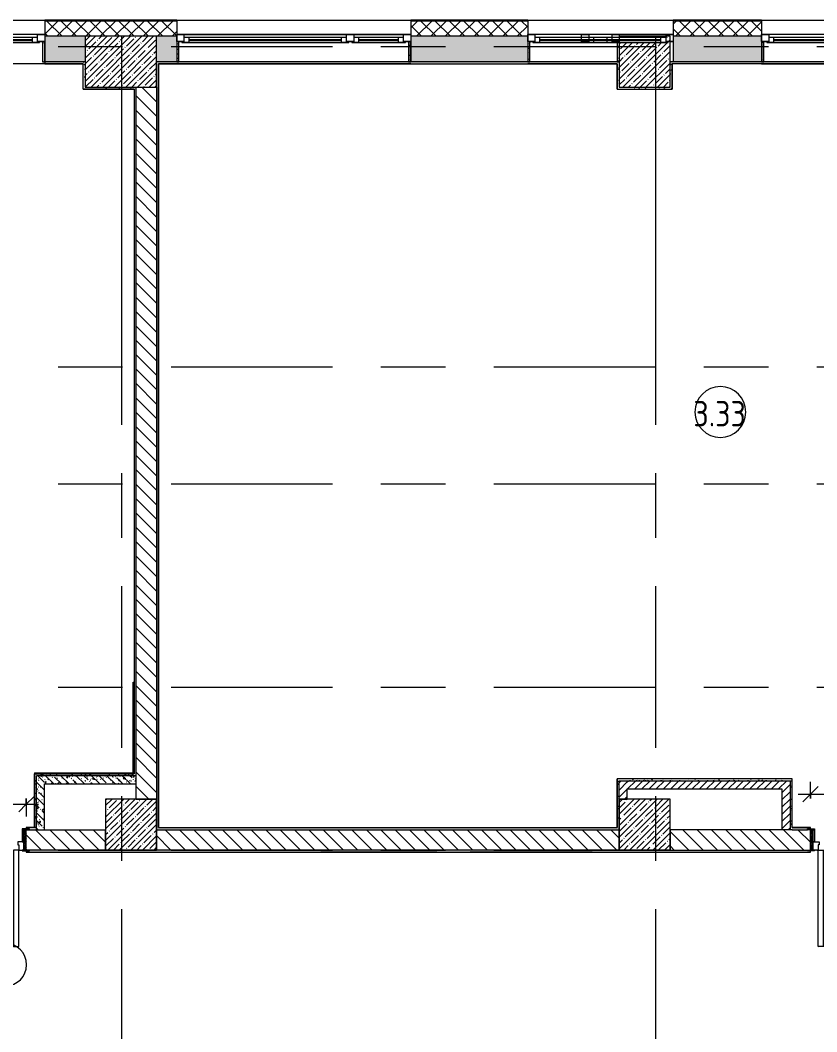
# Model space of a CAD drawing. Header units: millimetres. Extents: x 81382 to 274816, y -8553 to 29000.
# Drawn here: x 109710 to 117543, y 11613 to 21558 of the extents above; entities that cross this region are included whole.
import ezdxf

# ---------------------------------------------------------------- set-up
doc = ezdxf.new("R2010")
doc.units = ezdxf.units.MM
doc.linetypes.add('Осевая', pattern=[3175, 635, -476.25, 1587.5, -476.25])
for name, color, linetype, lineweight in [('A-ANNO-DIMS', 7, 'Continuous', 9), ('A-ANNO-DIMS-100', 7, 'Continuous', 9), ('A-AREA-IDEN', 7, 'Continuous', 9), ('A-DOOR', 7, 'Continuous', 9), ('A-DOOR-FRAM-2', 7, 'Continuous', 9), ('A-DOOR-IDEN', 7, 'Continuous', 9), ('A-GLAZ', 7, 'Continuous', 9), ('A-GLAZ-1', 7, 'Continuous', 13), ('A-WALL', 7, 'Continuous', 9), ('I-WALL', 7, 'Continuous', 9), ('S-COLS', 7, 'Continuous', 9), ('Оси', 7, 'Continuous', 9), ('Оси-2', 7, 'Осевая', 9)]:
    doc.layers.add(name, color=color, linetype=linetype, lineweight=lineweight)
for name, color, linetype, lineweight, true_color in [('A-DOOR-1', 1, 'Continuous', 9, 0xff0000), ('A-DOOR-2', 1, 'Continuous', 13, 0xff0000), ('A-DOOR-FRAM-1', 1, 'Continuous', 13, 0xff0000), ('A-WALL-1', 7, 'Continuous', 9, 0x3c3c3c), ('A-WALL-FNSH-1', 7, 'Continuous', 9, 0x3c3c3c)]:
    doc.layers.add(name, color=color, linetype=linetype, lineweight=lineweight, true_color=true_color)
doc.styles.add('GOST Common', font='GOST_Common.ttf', dxfattribs={"width": 0.9, "height": 250})
doc.styles.add('ISOCPEUR', font='isocpeur.ttf', dxfattribs={"width": 0.9, "height": 250})
doc.dimstyles.new('ISO-2_5_0_9К_БОЛЬШОЙ', dxfattribs={"dimscale": 304.8, "dimtxt": 248.995294, "dimasz": 0.492126, "dimexe": 0.393701, "dimexo": 0.984252, "dimgap": 0, "dimtad": 1, "dimdec": 0, "dimrnd": 10, "dimzin": 0, "dimdsep": 46, "dimtxsty": 'ISOCPEUR', "dimblk1": 'OBLIQUE', "dimblk2": 'OBLIQUE', "dimsah": 1, "dimcen": 0.09, "dimdle": 0.393701, "dimazin": 0, "dimtfac": 1, "dimtdec": 4, "dimtix": 1, "dimtmove": 0, "dimatfit": 3, "dimfxl": 1, "dimtvp": 1, "dimtolj": 1, "dimtzin": 0, "dimarcsym": 2})
pattern_1 = [(45, (0, 0), (-57.024626, 57.024626), []), (45, (57.025, 0), (-57.024626, 57.024626), [100.806, -20.161, 3.353, -16.808])]
pattern_2 = [(135, (0, 0), (-70.71068, -70.71068), [])]
pattern_3 = [(135, (0, 0), (-75.43415, -75.43415), [106.68, -17.78, 3.556, -17.78]), (135, (0, 75.39), (-75.43415, -75.43415), []), (50, (0, 0), (127.52922, -11.15758), [13.335, -146.685]), (355, (0, 0), (-24.66966, 133.74002), [10.668, -117.348]), (100.451, (10.63, -0.93), (102.85973, 122.58178), [11.333, -124.663]), (46.184, (0, 35.56), (189.75516, -29.43036), [20.002, -220.027]), (96.636, (15.81, 33.1), (166.1822, 173.1996), [17, -186.995]), (351.184, (0, 35.56), (166.18393, 173.19757), [16.002, -176.022]), (21, (17.78, 26.67), (106.130265, -71.58603), [13.335, -146.685]), (326, (17.78, 26.67), (43.26188, 128.93175), [10.668, -117.348]), (71.451, (26.62, 20.7), (149.39198, 57.34505), [11.333, -124.663]), (37.5, (0, 0), (2.162228, 59.188357), [3.353, -112.573, 3.353, -115.773, -117.792]), (37.5, (0, 0), (2.162228, 59.188357), [-235.052, 3.353, -114.44]), (7.5, (0, 0), (46.773857, 70.126152), [3.353, -64.567, 3.353, -109.906, -44.894]), (7.5, (0, 0), (46.773857, 70.126152), [-181.178, 3.353, -41.542]), (327.5, (-39.65, 0), (94.913671, -4.010093), [3.353, -41.097, 3.353, -135.331, -184.023]), (327.5, (-39.65, 0), (94.913671, -4.010093), [-183.134, 3.353, -180.67]), (317.5, (-57.43, 0), (103.69057, 17.79882), [3.353, -54.432, 3.353, -88.748, -130.683]), (317.5, (-57.43, 0), (103.69057, 17.79882), [-149.885, 3.353, -127.33])]
pattern_4 = [(45, (0, 0), (-35.35534, 35.35534), [])]
pattern_5 = [(0, (0, 0), (121.92, 30.48), [10.058, -81.382, 10.058, -81.382, -487.68]), (0, (0, 0), (121.92, 30.48), [-182.88, 10.058, -172.822, 10.058, -81.382, -213.36]), (0, (0, 0), (121.92, 30.48), [-457.2, 10.058, -50.902, 10.058, -142.342]), (120, (45.72, 15.24), (-87.356454, 90.345817), [10.058, -81.382, 10.058, -81.382, -487.68]), (120, (45.72, 15.24), (-87.356454, 90.345817), [-182.88, 10.058, -172.822, 10.058, -81.382, -213.36]), (120, (45.72, 15.24), (-87.356454, 90.345817), [-457.2, 10.058, -50.902, 10.058, -142.342]), (240, (60.96, 76.2), (-34.563546, -120.825817), [10.058, -81.382, 10.058, -81.382, -487.68]), (240, (60.96, 76.2), (-34.563546, -120.825817), [-182.88, 10.058, -172.822, 10.058, -81.382, -213.36]), (240, (60.96, 76.2), (-34.563546, -120.825817), [-457.2, 10.058, -50.902, 10.058, -142.342])]

# ---------------------------------------------------------------- blocks, each defined once
blk = doc.blocks.new('120_Окно_СКБ_1Ст - 120_Окно_СКБ_1Ст 900х2500_h_ с форточкой-22877787-План заполнения дверных проемов 3 этажа в осях 23-33')
at = {"layer": 'A-GLAZ'}
for p, q in [((450, -57), (-450, -57)), ((-430, -127), (-400, -127)), ((-330, -107), (330, -107)), ((330, -117), (-330, -117))]:
    blk.add_line(p, q, dxfattribs=at)
at = {"layer": 'A-GLAZ-1'}
for p, q in [((-450, -127), (-450, -57)), ((-450, -57), (-380, -57)), ((-380, -57), (-380, -127)), ((380, -87), (-380, -87)), ((-380, -87), (-380, -127)), ((-330, -137), (-330, -87)), ((330, -137), (330, -87)), ((380, -127), (380, -57)), ((380, -57), (450, -57)), ((380, -127), (380, -87)), ((450, -57), (450, -127)), ((-380, -127), (-450, -127)), ((-380, -127), (-400, -127)), ((-400, -127), (-400, -137)), ((-400, -137), (400, -137)), ((400, -137), (-400, -137)), ((450, -127), (380, -127)), ((400, -127), (380, -127)), ((400, -137), (400, -127))]:
    blk.add_line(p, q, dxfattribs=at)
blk = doc.blocks.new('120_Окно_СКБ_1Ст - 120_Окно_СКБ_1Ст 900х2500_h_ с форточкой-22876038-План заполнения дверных проемов 3 этажа в осях 23-33')
at = {"layer": 'A-GLAZ'}
for p, q in [((450, -57), (-450, -57)), ((-430, -127), (-400, -127)), ((-330, -107), (330, -107)), ((330, -117), (-330, -117)), ((400, -127), (450, -127))]:
    blk.add_line(p, q, dxfattribs=at)
at = {"layer": 'A-GLAZ-1'}
for p, q in [((-450, -127), (-450, -57)), ((-450, -57), (-380, -57)), ((-380, -57), (-380, -127)), ((380, -87), (-380, -87)), ((-380, -87), (-380, -127)), ((-330, -137), (-330, -87)), ((330, -137), (330, -87)), ((380, -127), (380, -57)), ((380, -57), (450, -57)), ((380, -127), (380, -87)), ((450, -57), (450, -127)), ((-380, -127), (-450, -127)), ((-380, -127), (-400, -127)), ((-400, -127), (-400, -137)), ((-400, -137), (400, -137)), ((400, -137), (-400, -137)), ((450, -127), (380, -127)), ((400, -127), (380, -127)), ((400, -137), (400, -127))]:
    blk.add_line(p, q, dxfattribs=at)
blk = doc.blocks.new('120_Окно_СКБ_2Ст_Фрамуга сверху - 120_Окно_СКБ_2Ст_2300х2500_h_ ДОО-23103760-План заполнения дверных проемов 3 этажа в осях 23-33')
at = {"layer": 'A-GLAZ'}
for p, q in [((1150, -57), (-1150, -57)), ((-1080, -57), (1080, -57)), ((-1130, -127), (-1100, -127)), ((-1030, -107), (470, -107)), ((470, -117), (-1030, -117)), ((540, -127), (570, -127)), ((540, -127), (570, -127)), ((640, -107), (1030, -107)), ((1030, -117), (640, -117)), ((1100, -127), (1150, -127))]:
    blk.add_line(p, q, dxfattribs=at)
at = {"layer": 'A-GLAZ-1'}
for p, q in [((-1150, -127), (-1150, -57)), ((-1150, -57), (-1080, -57)), ((-1080, -57), (-1080, -127)), ((520, -87), (-1080, -87)), ((-1080, -87), (-1080, -127)), ((-1030, -137), (-1030, -87)), ((470, -137), (470, -87)), ((520, -127), (520, -57)), ((520, -57), (590, -57)), ((520, -127), (520, -87)), ((590, -57), (590, -127)), ((1080, -87), (590, -87)), ((590, -87), (590, -127)), ((640, -137), (640, -87)), ((1030, -137), (1030, -87)), ((1080, -127), (1080, -57)), ((1080, -57), (1150, -57)), ((1080, -127), (1080, -87)), ((1150, -57), (1150, -127)), ((-1080, -127), (-1150, -127)), ((-1080, -127), (-1100, -127)), ((-1100, -127), (-1100, -137)), ((-1100, -137), (540, -137)), ((540, -137), (-1100, -137)), ((590, -127), (520, -127)), ((540, -127), (520, -127)), ((540, -137), (540, -127)), ((590, -127), (570, -127)), ((570, -127), (570, -137)), ((570, -137), (1100, -137)), ((1100, -137), (570, -137)), ((1150, -127), (1080, -127)), ((1100, -127), (1080, -127)), ((1100, -137), (1100, -127))]:
    blk.add_line(p, q, dxfattribs=at)
blk = doc.blocks.new('110_Дверь_СКБ_2Ст - Д-6_л__ ДОО_Дв_1450x2100h_Дверь из раздевальной в коридор-32357677-План заполнения дверных проемов 3 этажа в осях 23-33')
at = {"layer": 'A-DOOR'}
h = blk.add_hatch(dxfattribs=at)
h.set_pattern_fill('FP_18', color=256, style=0, pattern_type=2)
h.set_pattern_definition([(135, (1576.41, 164.685), (-14.14214, -14.14214), []), (225, (1576.41, 164.685), (14.14214, -14.14214), [])])
h.paths.add_polyline_path([(737.5, 100), (712.5, 100), (712.5, -100), (737.5, -100), (737.5, -1.8)])
at = {"layer": 'A-DOOR-FRAM-2'}
h = blk.add_hatch(dxfattribs=at)
h.set_pattern_fill('FP_19', color=256, style=0, pattern_type=2)
h.set_pattern_definition([(45, (-546.384, 164.685), (-14.1421, 14.1421), []), (135, (-546.384, 164.685), (-14.1421, -14.1421), [])])
h.paths.add_polyline_path([(-712.5, 100), (-712.5, -100), (-687.5, -100), (-687.5, 100)])
at = {"layer": 'A-DOOR-1'}
for centre, radius, start, end in [((-637.5, 100), 950, 0, 90), ((662.5, 100), 350, 90, 180)]:
    blk.add_arc(centre, radius, start, end, dxfattribs=at)
at = {"layer": 'A-DOOR-2'}
for p, q in [((-637.5, 1050), (-637.5, 100)), ((-587.5, 1050), (-637.5, 1050)), ((-587.5, 100), (-587.5, 1050)), ((662.5, 450), (612.5, 450)), ((612.5, 450), (612.5, 100)), ((662.5, 100), (662.5, 450)), ((-637.5, 100), (-587.5, 100)), ((612.5, 100), (662.5, 100))]:
    blk.add_line(p, q, dxfattribs=at)
at = {"layer": 'A-DOOR-FRAM-1'}
for p, q in [((-672.5, 108), (-742.5, 108)), ((-742.5, 108), (-742.5, 100)), ((-742.5, 100), (-672.5, 100)), ((-687.5, 100), (-712.5, 100)), ((-712.5, 100), (-712.5, -100)), ((-637.5, 100), (-687.5, 100)), ((-687.5, 100), (-687.5, 20)), ((-687.5, -100), (-687.5, 100)), ((-672.5, 100), (-672.5, 108)), ((-637.5, 50), (-637.5, 100)), ((662.5, 100), (662.5, 50)), ((712.5, 100), (662.5, 100)), ((767.5, 108), (697.5, 108)), ((697.5, 108), (697.5, 100)), ((697.5, 100), (767.5, 100)), ((712.5, 20), (712.5, 100)), ((737.5, 100), (712.5, 100)), ((712.5, 100), (712.5, -100)), ((737.5, -100), (737.5, 100)), ((767.5, 100), (767.5, 108)), ((-687.5, 20), (-627.5, 20)), ((-672.5, 20), (-687.5, 20)), ((-687.5, 20), (-687.5, -100)), ((-672.5, -100), (-672.5, 20)), ((-627.5, 50), (-637.5, 50)), ((-627.5, 20), (-627.5, 50)), ((662.5, 50), (652.5, 50)), ((652.5, 50), (652.5, 20)), ((652.5, 20), (712.5, 20)), ((712.5, 20), (697.5, 20)), ((697.5, 20), (697.5, -100)), ((712.5, -100), (712.5, 20)), ((-672.5, -100), (-742.5, -100)), ((-742.5, -100), (-742.5, -108)), ((-742.5, -108), (-672.5, -108)), ((-712.5, -100), (-687.5, -100)), ((-687.5, -100), (-672.5, -100)), ((-672.5, -108), (-672.5, -100)), ((697.5, -100), (712.5, -100)), ((767.5, -100), (697.5, -100)), ((697.5, -100), (697.5, -108)), ((697.5, -108), (767.5, -108)), ((712.5, -100), (737.5, -100)), ((767.5, -108), (767.5, -100))]:
    blk.add_line(p, q, dxfattribs=at)
blk = doc.blocks.new('BSC_Колонна _Прямоугольная - 500х500-23282985-План заполнения дверных проемов 3 этажа в осях 23-33')
at = {"layer": 'S-COLS'}
h = blk.add_hatch(dxfattribs=at)
h.set_pattern_fill('FP_26', color=256, style=0, pattern_type=2)
h.set_pattern_definition([(45, (-115850.45, -21150), (-57.024626, 57.024626), []), (45, (-115793.42, -21150), (-57.024626, 57.024626), [100.806, -20.161, 3.353, -16.808])])
h.paths.add_polyline_path([(-250, -250), (250, -250), (250, 250), (-250, 250), (-250, 238), (210, 238), (210, 198), (230, 198), (230, 188), (-250, 188)])
for p, q in [((250, 250), (-250, 250)), ((-250, 250), (-250, 238)), ((250, -250), (250, 250)), ((-250, 188), (-250, -250)), ((-250, -250), (250, -250))]:
    blk.add_line(p, q, dxfattribs=at)
blk = doc.blocks.new('BSC_Колонна _Прямоугольная - 700х500-V12-План заполнения дверных проемов 3 этажа в осях 23-33')
at = {"layer": 'S-COLS'}
h = blk.add_hatch(dxfattribs=at)
h.set_pattern_fill('FP_32', color=256, style=0, pattern_type=2)
h.set_pattern_definition([(45, (-110700, -21150), (-57.024626, 57.024626), []), (45, (-110642.975, -21150), (-57.024626, 57.024626), [100.806, -20.161, 3.353, -16.808])])
h.paths.add_polyline_path([(-350, -250), (350, -250), (350, 250), (-350, 250)])
for p, q in [((350, 250), (-350, 250)), ((-350, 250), (-350, -250)), ((350, -250), (350, 250)), ((-350, -250), (350, -250))]:
    blk.add_line(p, q, dxfattribs=at)
blk = doc.blocks.new('120_Окно_СКБ_1Ст - 120_Окно_СКБ_1Ст 900х2500_h_ с форточкой-V14-План заполнения дверных проемов 3 этажа в осях 23-33')
at = {"layer": 'A-GLAZ'}
for p, q in [((450, -57), (-450, -57)), ((-330, -107), (330, -107)), ((330, -117), (-330, -117)), ((420, -127), (450, -127))]:
    blk.add_line(p, q, dxfattribs=at)
at = {"layer": 'A-GLAZ-1'}
for p, q in [((-450, -127), (-450, -57)), ((-450, -57), (-380, -57)), ((-380, -57), (-380, -127)), ((380, -87), (-380, -87)), ((-380, -87), (-380, -127)), ((-330, -137), (-330, -87)), ((330, -137), (330, -87)), ((380, -127), (380, -57)), ((380, -57), (450, -57)), ((380, -127), (380, -87)), ((450, -57), (450, -127)), ((-380, -127), (-450, -127)), ((-380, -127), (-400, -127)), ((-400, -127), (-400, -137)), ((-400, -137), (400, -137)), ((400, -137), (-400, -137)), ((450, -127), (380, -127)), ((400, -127), (380, -127)), ((400, -137), (400, -127))]:
    blk.add_line(p, q, dxfattribs=at)
blk = doc.blocks.new('110_Дверь_СКБ_2Ст - Д-6_п__ ДОО_Дв_1450x2100h_Дверь из раздевальной в коридор-32358047-План заполнения дверных проемов 3 этажа в осях 23-33')
at = {"layer": 'A-DOOR'}
h = blk.add_hatch(dxfattribs=at)
h.set_pattern_fill('FP_39', color=256, style=0, pattern_type=2)
h.set_pattern_definition([(225, (1576.41, -164.685), (-14.14214, 14.14214), []), (135, (1576.41, -164.685), (14.14214, 14.14214), [])])
h.paths.add_polyline_path([(737.5, -100), (737.5, 100), (712.5, 100), (712.5, -100)])
at = {"layer": 'A-DOOR-FRAM-2'}
h = blk.add_hatch(dxfattribs=at)
h.set_pattern_fill('FP_40', color=256, style=0, pattern_type=2)
h.set_pattern_definition([(315, (-546.384, -164.685), (-14.1421, -14.1421), []), (225, (-546.384, -164.685), (-14.1421, 14.1421), [])])
h.paths.add_polyline_path([(-687.5, -100), (-687.5, 100), (-712.5, 100), (-712.5, -100)])
at = {"layer": 'A-DOOR-1'}
for centre, radius, start, end in [((-637.5, -100), 950, 270, 360), ((662.5, -100), 350, 180, 270)]:
    blk.add_arc(centre, radius, start, end, dxfattribs=at)
at = {"layer": 'A-DOOR-2'}
for p, q in [((-637.5, -100), (-587.5, -100)), ((-637.5, -1050), (-637.5, -100)), ((-587.5, -100), (-587.5, -1050)), ((612.5, -100), (662.5, -100)), ((612.5, -450), (612.5, -100)), ((662.5, -100), (662.5, -450)), ((662.5, -450), (612.5, -450)), ((-587.5, -1050), (-637.5, -1050))]:
    blk.add_line(p, q, dxfattribs=at)
at = {"layer": 'A-DOOR-FRAM-1'}
for p, q in [((-742.5, 108), (-672.5, 108)), ((-742.5, 100), (-742.5, 108)), ((-672.5, 100), (-742.5, 100)), ((-712.5, 100), (-687.5, 100)), ((-712.5, -100), (-712.5, 100)), ((-687.5, 100), (-687.5, -100)), ((-687.5, 100), (-672.5, 100)), ((-687.5, -20), (-687.5, 100)), ((-672.5, 108), (-672.5, 100)), ((-672.5, 100), (-672.5, -20)), ((697.5, 100), (697.5, 108)), ((697.5, 108), (767.5, 108)), ((697.5, -20), (697.5, 100)), ((697.5, 100), (712.5, 100)), ((767.5, 100), (697.5, 100)), ((712.5, -100), (712.5, 100)), ((712.5, 100), (737.5, 100)), ((712.5, 100), (712.5, -20)), ((737.5, 100), (737.5, -100)), ((767.5, 108), (767.5, 100)), ((-687.5, -20), (-627.5, -20)), ((-687.5, -100), (-687.5, -20)), ((-672.5, -20), (-687.5, -20)), ((-637.5, -50), (-637.5, -100)), ((-627.5, -50), (-637.5, -50)), ((-627.5, -20), (-627.5, -50)), ((652.5, -20), (712.5, -20)), ((652.5, -50), (652.5, -20)), ((662.5, -50), (652.5, -50)), ((662.5, -100), (662.5, -50)), ((712.5, -20), (697.5, -20)), ((712.5, -20), (712.5, -100)), ((-742.5, -100), (-672.5, -100)), ((-742.5, -108), (-742.5, -100)), ((-672.5, -108), (-742.5, -108)), ((-687.5, -100), (-712.5, -100)), ((-637.5, -100), (-687.5, -100)), ((-672.5, -100), (-672.5, -108)), ((712.5, -100), (662.5, -100)), ((697.5, -108), (697.5, -100)), ((697.5, -100), (767.5, -100)), ((767.5, -108), (697.5, -108)), ((737.5, -100), (712.5, -100)), ((767.5, -100), (767.5, -108))]:
    blk.add_line(p, q, dxfattribs=at)
blk = doc.blocks.new('Марка_Помещения - Номер-25198446-План заполнения дверных проемов 3 этажа в осях 23-33')
at = {"layer": 'A-AREA-IDEN'}
for start, end in [(360, 180), (180, 360)]:
    blk.add_arc((0, 0), 2.5, start, end, dxfattribs=at)
blk = doc.blocks.new('М_двери - Типоразмер_рамка-25223575-План заполнения дверных проемов 3 этажа в осях 23-33')
at = {"layer": 'A-DOOR-IDEN'}
for p, q in [((4.496, 2.08), (-4.496, 2.08)), ((-4.496, -2.08), (4.496, -2.08))]:
    blk.add_line(p, q, dxfattribs=at)
for centre, start, end in [((-4.496, 0), 90, 270), ((4.496, 0), 270, 90)]:
    blk.add_arc(centre, 2.08, start, end, dxfattribs=at)
blk = doc.blocks.new('DIMBLOCK20-План заполнения дверных проемов 3 этажа в осях 23-33')
at = {"layer": 'A-ANNO-DIMS-100', "lineweight": 20}
for p, q in [((108320, 13849.3), (108395, 13924.3)), ((109770, 13849.3), (109845, 13924.3)), ((108320, 13849.3), (108245, 13774.3)), ((109770, 13849.3), (109695, 13774.3))]:
    blk.add_line(p, q, dxfattribs=at)
at = {"layer": 'A-ANNO-DIMS-100'}
for p, q in [((108200, 13849.3), (109890, 13849.3)), ((108320, 13908), (108320, 13729.3)), ((108320, 13849.3), (108320, 13908)), ((109770, 13908), (109770, 13729.3)), ((109770, 13849.3), (109770, 13908))]:
    blk.add_line(p, q, dxfattribs=at)
at = {"layer": 'A-ANNO-DIMS-100', "color": 0, "insert": (108738.5, 14175.9), "char_height": 250, "width": 735.494, "attachment_point": 1, "line_spacing_factor": 1.149209, "style": 'ISOCPEUR'}
blk.add_mtext('1450', dxfattribs=at)
blk = doc.blocks.new('_Oblique')
at = {"color": 0, "linetype": 'ByBlock', "lineweight": -2}
blk.add_line((-0.5, -0.5), (0.5, 0.5), dxfattribs=at)
blk = doc.blocks.new('DIMBLOCK59-План заполнения дверных проемов 3 этажа в осях 23-33')
at = {"layer": 'A-ANNO-DIMS-100'}
for p, q in [((117480.4, 13908), (117480.4, 14068.8)), ((118930.4, 13908), (118930.4, 14068.8)), ((117360.4, 13948.8), (119050.4, 13948.8)), ((117480.4, 13948.8), (117480.4, 13908)), ((118930.4, 13948.8), (118930.4, 13908))]:
    blk.add_line(p, q, dxfattribs=at)
at = {"layer": 'A-ANNO-DIMS-100', "lineweight": 20}
for p, q in [((117480.4, 13948.8), (117555.4, 14023.8)), ((118930.4, 13948.8), (119005.4, 14023.8)), ((117480.4, 13948.8), (117405.4, 13873.8)), ((118930.4, 13948.8), (118855.4, 13873.8))]:
    blk.add_line(p, q, dxfattribs=at)
at = {"layer": 'A-ANNO-DIMS-100', "color": 0, "insert": (117899, 14275.5), "char_height": 250, "width": 735.494, "attachment_point": 1, "line_spacing_factor": 1.149209, "style": 'ISOCPEUR'}
blk.add_mtext('1450', dxfattribs=at)

msp = doc.modelspace()

# ---------------------------------------------------------------- hatches: boundary and pattern name
at = {"layer": 'A-WALL'}
h = msp.add_hatch(dxfattribs=at)
h.set_pattern_fill('FP_1', color=256, style=0, pattern_type=2)
h.set_pattern_definition([(45, (0, 0), (-70.71068, 70.71068), []), (135, (0, 0), (-70.71068, -70.71068), [])])
h.paths.add_polyline_path([(125080, 21400), (125230, 21400), (125230, 21550), (120150.2, 21550), (120150.2, 21400), (124830, 21400)])
h.paths.add_polyline_path([(119250.2, 21400), (119250.2, 21550), (117900.4, 21550), (117900.4, 21400)])
h.paths.add_polyline_path([(116345.7, 21400), (117000.4, 21400), (117000.4, 21550), (116130.4, 21550), (116130.4, 21400)])
h.paths.add_polyline_path([(114700.4, 21400), (114700.4, 21550), (113550, 21550), (113550, 21400)])
h.paths.add_polyline_path([(111050, 21400), (111250, 21400), (111250, 21550), (109950.4, 21550), (109950.4, 21400), (110350, 21400)])
h.paths.add_polyline_path([(93310, 21400), (93310, 21550), (93290, 21550), (93290, 21400)])
h.paths.add_polyline_path([(109050.4, 21400), (109050.4, 21550), (107750.4, 21550), (107750.4, 21400)])
h.paths.add_polyline_path([(106850.4, 21400), (106850.4, 21550), (105550.2, 21550), (105550.2, 21400), (106168.4, 21400)])
h.paths.add_polyline_path([(104650.2, 21400), (104650.2, 21550), (103450, 21550), (103450, 21400)])
h.paths.add_polyline_path([(101150, 21400), (101150, 21550), (96610, 21550), (96610, 21400), (100800, 21400)])
at = {"layer": 'I-WALL'}
h = msp.add_hatch(dxfattribs=at)
h.set_pattern_fill('FP_4', color=256, style=0, pattern_type=2)
h.set_pattern_definition(pattern_1)
h.paths.add_polyline_path([(121040, 21150), (121040, 21400), (120850, 21400), (120850, 21150)])
h.paths.add_polyline_path([(119250.2, 21150), (119250.2, 21400), (117900.4, 21400), (117900.4, 21150)])
h.paths.add_polyline_path([(116130.4, 21150), (117000.4, 21150), (117000.4, 21400), (116130.4, 21400)])
h.paths.add_polyline_path([(114700.4, 21150), (114700.4, 21400), (113550, 21400), (113550, 21150)])
h.paths.add_polyline_path([(109984.9, 21150), (110350, 21150), (110350, 21400), (109950.4, 21400), (109950.4, 21150)])
h.paths.add_polyline_path([(111070, 21150), (111250, 21150), (111250, 21400), (111050, 21400), (111050, 21150)])
h.paths.add_polyline_path([(109050.4, 21150), (109050.4, 21400), (107750.4, 21400), (107750.4, 21150)])
h.paths.add_polyline_path([(106850.4, 21150), (106850.4, 21400), (106050, 21400), (106050, 21150), (106168.4, 21150)])
h.paths.add_polyline_path([(104650.2, 21150), (104650.2, 21400), (103450, 21400), (103450, 21150)])
h.paths.add_polyline_path([(101150, 21150), (101150, 21400), (100800, 21400), (100800, 21150), (100820, 21150)])
h = msp.add_hatch(dxfattribs=at)
h.set_pattern_fill('FP_35', color=256, style=0, pattern_type=2)
h.set_pattern_definition(pattern_5)
h.paths.add_polyline_path([(109950.4, 21150), (109950.4, 21347.8), (109930.4, 21347.8), (109930.4, 21150)])
h = msp.add_hatch(dxfattribs=at)
h.set_pattern_fill('FP_35', color=256, style=0, pattern_type=2)
h.set_pattern_definition(pattern_5)
h.paths.add_polyline_path([(111270, 21150), (111270, 21348), (111250, 21348), (111250, 21150)])
h = msp.add_hatch(dxfattribs=at)
h.set_pattern_fill('FP_35', color=256, style=0, pattern_type=2)
h.set_pattern_definition(pattern_5)
h.paths.add_polyline_path([(113550, 21150), (113550, 21347.8), (113530, 21347.8), (113530, 21150)])
h = msp.add_hatch(dxfattribs=at)
h.set_pattern_fill('FP_35', color=256, style=0, pattern_type=2)
h.set_pattern_definition(pattern_5)
h.paths.add_polyline_path([(114720.4, 21150), (114720.4, 21348), (114700.4, 21348), (114700.4, 21150)])
h = msp.add_hatch(dxfattribs=at)
h.set_pattern_fill('FP_35', color=256, style=0, pattern_type=2)
h.set_pattern_definition(pattern_5)
h.paths.add_polyline_path([(115600.4, 21150), (115600.4, 21338), (115580.4, 21338), (115580.4, 21150)])
h = msp.add_hatch(dxfattribs=at)
h.set_pattern_fill('FP_35', color=256, style=0, pattern_type=2)
h.set_pattern_definition(pattern_5)
h.paths.add_polyline_path([(117020.4, 21150), (117020.4, 21348), (117000.4, 21348), (117000.4, 21150)])
h = msp.add_hatch(dxfattribs=at)
h.set_pattern_fill('FP_35', color=256, style=0, pattern_type=2)
h.set_pattern_definition(pattern_5)
h.paths.add_polyline_path([(110329, 21130), (110330, 21130), (110330, 21150), (109950.4, 21150), (109950.4, 21130), (109984.9, 21130)])
h.paths.add_polyline_path([(109050.4, 21130), (109050.4, 21150), (107750.4, 21150), (107750.4, 21130)])
h.paths.add_polyline_path([(106850.4, 21130), (106850.4, 21150), (106050, 21150), (106050, 21130), (106168.4, 21130)])
h = msp.add_hatch(dxfattribs=at)
h.set_pattern_fill('FP_35', color=256, style=0, pattern_type=2)
h.set_pattern_definition(pattern_5)
h.paths.add_polyline_path([(110350, 20900), (110350, 21150), (110330, 21150), (110330, 20900)])
h = msp.add_hatch(dxfattribs=at)
h.set_pattern_fill('FP_35', color=256, style=0, pattern_type=2)
h.set_pattern_definition(pattern_5)
h.paths.add_polyline_path([(111050, 13600), (111070, 13600), (111070, 21150), (111050, 21150), (111050, 20423.4)])
h = msp.add_hatch(dxfattribs=at)
h.set_pattern_fill('FP_35', color=256, style=0, pattern_type=2)
h.set_pattern_definition(pattern_5)
h.paths.add_polyline_path([(115579.4, 21130), (115580.4, 21130), (115580.4, 21150), (111070, 21150), (111070, 21130), (115073.5, 21130)])
h = msp.add_hatch(dxfattribs=at)
h.set_pattern_fill('FP_35', color=256, style=0, pattern_type=2)
h.set_pattern_definition(pattern_5)
h.paths.add_polyline_path([(115600.4, 20900), (115600.4, 21150), (115580.4, 21150), (115580.4, 20900)])
h = msp.add_hatch(dxfattribs=at)
h.set_pattern_fill('FP_35', color=256, style=0, pattern_type=2)
h.set_pattern_definition(pattern_5)
h.paths.add_polyline_path([(120129.2, 21130), (120130.2, 21130), (120130.2, 21150), (116100.4, 21150), (116100.4, 21130), (117617.8, 21130)])
h = msp.add_hatch(dxfattribs=at)
h.set_pattern_fill('FP_35', color=256, style=0, pattern_type=2)
h.set_pattern_definition(pattern_5)
h.paths.add_polyline_path([(116120.4, 20880), (116120.4, 21130), (116100.4, 21130), (116100.4, 20880)])
h = msp.add_hatch(dxfattribs=at)
h.set_pattern_fill('FP_35', color=256, style=0, pattern_type=2)
h.set_pattern_definition(pattern_5)
h.paths.add_polyline_path([(110829, 20880), (110830, 20880), (110830, 20900), (110330, 20900), (110330, 20880), (110350, 20880)])
h = msp.add_hatch(dxfattribs=at)
h.set_pattern_fill('FP_35', color=256, style=0, pattern_type=2)
h.set_pattern_definition(pattern_5)
h.paths.add_polyline_path([(110830, 14150), (110850, 14150), (110850, 20900), (110830, 20900), (110830, 14151)])
h = msp.add_hatch(dxfattribs=at)
h.set_pattern_fill('FP_3', color=256, style=0, pattern_type=2)
h.set_pattern_definition(pattern_2)
h.paths.add_polyline_path([(111050, 13900), (111050, 20900), (110850, 20900), (110850, 13900)])
h = msp.add_hatch(dxfattribs=at)
h.set_pattern_fill('FP_35', color=256, style=0, pattern_type=2)
h.set_pattern_definition(pattern_5)
h.paths.add_polyline_path([(115600.4, 20880), (116100.4, 20880), (116100.4, 20900), (115580.4, 20900), (115580.4, 20880)])
h = msp.add_hatch(dxfattribs=at)
h.set_pattern_fill('FP_35', color=256, style=0, pattern_type=2)
h.set_pattern_definition(pattern_5)
h.paths.add_polyline_path([(109870, 13620), (109870, 14150), (109850, 14150), (109850, 13620)])
h = msp.add_hatch(dxfattribs=at)
h.set_pattern_fill('FP_35', color=256, style=0, pattern_type=2)
h.set_pattern_definition(pattern_5)
h.paths.add_polyline_path([(110850, 14130), (110850, 14150), (109870, 14150), (109870, 14130), (110830, 14130)])
h = msp.add_hatch(dxfattribs=at)
h.set_pattern_fill('FP_22', color=256, style=0, pattern_type=2)
h.set_pattern_definition(pattern_3)
h.paths.add_polyline_path([(109950, 13600), (109950, 14130), (109870, 14130), (109870, 13600)])
h = msp.add_hatch(dxfattribs=at)
h.set_pattern_fill('FP_22', color=256, style=0, pattern_type=2)
h.set_pattern_definition(pattern_3)
h.paths.add_polyline_path([(110850, 14050), (110850, 14130), (109950, 14130), (109950, 14050), (109984.9, 14050)])
h = msp.add_hatch(dxfattribs=at)
h.set_pattern_fill('FP_35', color=256, style=0, pattern_type=2)
h.set_pattern_definition(pattern_5)
h.paths.add_polyline_path([(115600, 13620), (115600, 14100), (115580, 14100), (115580, 13620)])
h = msp.add_hatch(dxfattribs=at)
h.set_pattern_fill('FP_35', color=256, style=0, pattern_type=2)
h.set_pattern_definition(pattern_5)
h.paths.add_polyline_path([(117280.4, 14080), (117300.4, 14080), (117300.4, 14100), (115600, 14100), (115600, 14080)])
h = msp.add_hatch(dxfattribs=at)
h.set_pattern_fill('FP_5', color=256, style=0, pattern_type=2)
h.set_pattern_definition(pattern_4)
h.paths.add_polyline_path([(115680, 13900), (115680, 14080), (115600, 14080), (115600, 13900)])
h = msp.add_hatch(dxfattribs=at)
h.set_pattern_fill('FP_5', color=256, style=0, pattern_type=2)
h.set_pattern_definition(pattern_4)
h.paths.add_polyline_path([(117280.4, 14000), (117280.4, 14080), (115680, 14080), (115680, 14000), (117200.4, 14000)])
h = msp.add_hatch(dxfattribs=at)
h.set_pattern_fill('FP_35', color=256, style=0, pattern_type=2)
h.set_pattern_definition(pattern_5)
h.paths.add_polyline_path([(117300.4, 13600), (117300.4, 14080), (117280.4, 14080), (117280.4, 13600)])
h = msp.add_hatch(dxfattribs=at)
h.set_pattern_fill('FP_5', color=256, style=0, pattern_type=2)
h.set_pattern_definition(pattern_4)
h.paths.add_polyline_path([(117280.4, 13600), (117280.4, 14000), (117200.4, 14000), (117200.4, 13600)])
h = msp.add_hatch(dxfattribs=at)
h.set_pattern_fill('FP_3', color=256, style=0, pattern_type=2)
h.set_pattern_definition(pattern_2)
h.paths.add_polyline_path([(120930, 13400), (120930, 13600), (118930.4, 13600), (118930.4, 13400), (120460, 13400)])
h.paths.add_polyline_path([(117480.4, 13400), (117480.4, 13600), (116100, 13600), (116100, 13400), (117450.4, 13400)])
h.paths.add_polyline_path([(115073.5, 13400), (115600, 13400), (115600, 13600), (111050, 13600), (111050, 13400), (112529.2, 13400)])
h.paths.add_polyline_path([(110550, 13400), (110550, 13600), (109770, 13600), (109770, 13400), (109984.9, 13400)])
h.paths.add_polyline_path([(108320, 13400), (108320, 13600), (103000, 13600), (103000, 13400), (108290, 13400)])
h.paths.add_polyline_path([(101550, 13400), (101550, 13600), (101100, 13600), (101100, 13400), (101520, 13400)])
h = msp.add_hatch(dxfattribs=at)
h.set_pattern_fill('FP_35', color=256, style=0, pattern_type=2)
h.set_pattern_definition(pattern_5)
h.paths.add_polyline_path([(109870, 13600), (109870, 13620), (109770, 13620), (109770, 13608), (109800, 13607.5), (109800, 13600)])
h.paths.add_polyline_path([(108290, 13600), (108290, 13608), (108320, 13608), (108320, 13620), (106070, 13620), (106070, 13600), (107440.6, 13600)])
h = msp.add_hatch(dxfattribs=at)
h.set_pattern_fill('FP_35', color=256, style=0, pattern_type=2)
h.set_pattern_definition(pattern_5)
h.paths.add_polyline_path([(115073.5, 13600), (115600, 13600), (115600, 13620), (111070, 13620), (111070, 13600)])
h = msp.add_hatch(dxfattribs=at)
h.set_pattern_fill('FP_35', color=256, style=0, pattern_type=2)
h.set_pattern_definition(pattern_5)
h.paths.add_polyline_path([(120930, 13600), (120930, 13620), (118930.4, 13620), (118930.4, 13608), (118960.4, 13608), (118960.4, 13600), (120162.1, 13600)])
h.paths.add_polyline_path([(117300.4, 13600), (117450.4, 13600), (117450.4, 13608), (117480.4, 13608), (117480.4, 13620), (117300.4, 13620)])
h = msp.add_hatch(dxfattribs=at)
h.set_pattern_fill('FP_35', color=256, style=0, pattern_type=2)
h.set_pattern_definition(pattern_5)
h.paths.add_polyline_path([(120359, 13380), (120360, 13380), (120360, 13400), (118960.4, 13399.6), (118960.4, 13392), (118930.4, 13392), (118930.4, 13380), (120162.1, 13380)])
h.paths.add_polyline_path([(117480.4, 13380), (117480.4, 13392), (117450.4, 13392), (117450.4, 13400), (109800, 13400), (109800, 13392), (109770, 13392), (109770, 13380), (117450.4, 13380)])
h.paths.add_polyline_path([(108320, 13380), (108320, 13392), (108290, 13392), (108290, 13400), (103030, 13400), (103030, 13392), (103000, 13392), (103000, 13380), (108290, 13380)])
h.paths.add_polyline_path([(101520, 13380), (101550, 13380), (101550, 13392), (101520, 13392), (101520, 13400), (100630, 13400), (100630, 13392), (100600, 13392), (100600, 13380), (101100, 13380)])
h.paths.add_polyline_path([(99620, 13380), (99650, 13380), (99650, 13392), (99620, 13392), (99620, 13400), (98700, 13400), (98700, 13380), (98720, 13380)])
at = {"layer": 'S-COLS'}
h = msp.add_hatch(dxfattribs=at)
h.set_pattern_fill('FP_4', color=256, style=0, pattern_type=2)
h.set_pattern_definition(pattern_1)
h.paths.add_polyline_path([(110550, 13400), (111050, 13400), (111050, 13900), (110550, 13900), (110550, 13501.8)])
h = msp.add_hatch(dxfattribs=at)
h.set_pattern_fill('FP_4', color=256, style=0, pattern_type=2)
h.set_pattern_definition(pattern_1)
h.paths.add_polyline_path([(115600, 13400), (116100, 13400), (116100, 13900), (115600, 13900), (115600, 13501.8)])

# ---------------------------------------------------------------- linework, layer by layer
at = {"layer": 'A-WALL'}
for p, q in [((109050.4, 21558), (109950.4, 21558)), ((111250, 21553), (109950.4, 21553)), ((111250, 21550), (109950.4, 21550)), ((111250, 21558), (113550, 21558)), ((114700.4, 21553), (113550, 21553)), ((114700.4, 21550), (113550, 21550)), ((114700.4, 21558), (116130.4, 21558)), ((117000.4, 21553), (116130.4, 21553)), ((117000.4, 21550), (116130.4, 21550)), ((117000.4, 21558), (117900.4, 21558)), ((110350, 21400), (109950.4, 21400)), ((111250, 21400), (111050, 21400)), ((114700.4, 21400), (113550, 21400)), ((117000.4, 21400), (116130.4, 21400)), ((110350, 21150), (109950.4, 21150)), ((110330, 21130), (109950.4, 21130)), ((110330, 20900), (110330, 21130)), ((111070, 21130), (111070, 13620)), ((115580.4, 20900), (115580.4, 21130)), ((117000.4, 21130), (116120.4, 21130)), ((110850, 13900), (110850, 20900)), ((110830, 20880), (110830, 15050)), ((109850, 13620), (109850, 14150)), ((109870, 13600), (109870, 14130)), ((110850, 13900), (111050, 13900)), ((109850, 13620), (109770, 13620)), ((110550, 13400), (110550, 13600)), ((111050, 13600), (115600, 13600)), ((111070, 13620), (115580, 13620)), ((116100, 13600), (116100, 13400)), ((117300.4, 13600), (117450.4, 13600)), ((116100, 13400), (109800, 13400)), ((116100, 13400), (117450.4, 13400))]:
    msp.add_line(p, q, dxfattribs=at)
at = {"layer": 'A-WALL-1'}
for p, q in [((109950.4, 21550), (109950.4, 21130)), ((111250, 21550), (111250, 21150)), ((113550, 21550), (113550, 21150)), ((114700.4, 21550), (114700.4, 21150)), ((116130.4, 21550), (116130.4, 21150)), ((117000.4, 21550), (117000.4, 21150)), ((109950.4, 21347.8), (109930.4, 21347.8)), ((109930.4, 21347.8), (109930.4, 21150)), ((109950.4, 21150), (109950.4, 21347.8)), ((111270, 21348), (111250, 21348)), ((111270, 21150), (111270, 21348)), ((113550, 21347.8), (113530, 21347.8)), ((113530, 21347.8), (113530, 21150)), ((113550, 21150), (113550, 21347.8)), ((114720.4, 21348), (114700.4, 21348)), ((114720.4, 21150), (114720.4, 21348)), ((115580.4, 21338), (115580.4, 21150)), ((117020.4, 21348), (117000.4, 21348)), ((117020.4, 21150), (117020.4, 21348)), ((109930.4, 21150), (109950.4, 21150)), ((115600.4, 21150), (111050, 21150)), ((111250, 21150), (111270, 21150)), ((111250, 21130), (115580.4, 21130)), ((113530, 21150), (113550, 21150)), ((114700.4, 21150), (114720.4, 21150)), ((115580.4, 21150), (115600.4, 21150)), ((120150, 21150), (116100.4, 21150)), ((116120.4, 21129), (116120.4, 21130)), ((117000.4, 21150), (117020.4, 21150)), ((117000.4, 21130), (120130.2, 21130)), ((111050, 20900), (111050, 13400)), ((110829, 20880), (110830, 20880)), ((115580.4, 20880), (116120.4, 20880)), ((110850, 14130), (109870, 14130)), ((109950, 13600), (109950, 14050)), ((109950, 14050), (110850, 14050)), ((117300.4, 14100), (115580, 14100)), ((115600, 13400), (115600, 14080)), ((115600, 14080), (117280.4, 14080)), ((117280.4, 14080), (117280.4, 13600)), ((117300.4, 13620), (117300.4, 14100)), ((115680, 13900), (115680, 14000)), ((115680, 14000), (117200.4, 14000)), ((117200.4, 14000), (117200.4, 13600)), ((115600, 13900), (115680, 13900)), ((109770, 13620), (109770, 13608)), ((109800, 13600), (110550, 13600)), ((115580, 13621), (115580, 13620)), ((117300.4, 13600), (116100, 13600)), ((117301.4, 13620), (117300.4, 13620)), ((117480.4, 13608), (117480.4, 13620)), ((109770, 13392), (109770, 13380)), ((109770, 13380), (117480.4, 13380)), ((117480.4, 13380), (117480.4, 13392))]:
    msp.add_line(p, q, dxfattribs=at)
at = {"layer": 'A-WALL-FNSH-1'}
for p, q in [((111250, 21558), (109950.4, 21558)), ((109950.4, 21558), (109950.4, 21550)), ((111250, 21550), (111250, 21558)), ((114700.4, 21558), (113550, 21558)), ((113550, 21558), (113550, 21550)), ((114700.4, 21550), (114700.4, 21558)), ((117000.4, 21558), (116130.4, 21558)), ((116130.4, 21558), (116130.4, 21550)), ((117000.4, 21550), (117000.4, 21558)), ((109930.4, 21347.8), (109929.4, 21347.8)), ((109929.4, 21347.8), (109929.4, 21150)), ((111271, 21348), (111270, 21348)), ((111271, 21150), (111271, 21348)), ((113530, 21347.8), (113529, 21347.8)), ((113529, 21347.8), (113529, 21150)), ((114721.4, 21348), (114720.4, 21348)), ((114721.4, 21150), (114721.4, 21348)), ((115579.4, 21338), (115579.4, 21150)), ((117021.4, 21348), (117020.4, 21348)), ((117021.4, 21150), (117021.4, 21348)), ((109929.4, 21150), (109930.4, 21150)), ((109950.4, 21130), (109950.4, 21129)), ((109950.4, 21129), (110329, 21129)), ((110329, 20879), (110329, 21130)), ((111250, 21130), (111070, 21130)), ((111071, 21129), (111250, 21129)), ((111071, 13621), (111071, 21129)), ((111250, 21129), (111250, 21130)), ((111270, 21150), (111271, 21150)), ((113529, 21150), (113530, 21150)), ((113550, 21130), (113550, 21129)), ((113550, 21129), (114700.4, 21129)), ((114700.4, 21129), (114700.4, 21130)), ((114720.4, 21150), (114721.4, 21150)), ((115579.4, 21150), (115580.4, 21150)), ((115579.4, 21129), (115579.4, 20879)), ((116120.4, 21129), (116120.4, 20880)), ((117000.4, 21129), (116120.4, 21129)), ((116121.4, 20879), (116121.4, 21129)), ((117000.4, 21129), (117000.4, 21130)), ((117020.4, 21150), (117021.4, 21150)), ((110330, 20880), (110330, 20900)), ((115580.4, 20880), (115580.4, 20900)), ((110329, 20879), (110829, 20879)), ((110829, 20880), (110330, 20880)), ((110829, 20879), (110829, 15050)), ((115579.4, 20879), (116121.4, 20879)), ((109850, 14158), (109849, 14158)), ((109849, 14158), (109849, 13621)), ((115579, 14101), (115579, 13621)), ((117301.4, 14101), (115579, 14101)), ((115580, 13621), (115580, 14100)), ((117301.4, 13621), (117301.4, 14101)), ((109849, 13621), (109770, 13621)), ((109770, 13621), (109770, 13620)), ((111071, 13621), (115580, 13621)), ((117480.4, 13621), (117301.4, 13621)), ((117301.4, 13620), (117480.4, 13620)), ((117480.4, 13620), (117480.4, 13621)), ((109770, 13380), (109770, 13379)), ((109770, 13379), (117480.4, 13379)), ((112665.7, 13379), (112665.7, 13378)), ((113865.4, 13378), (113865.4, 13379)), ((114121.5, 13378), (114132.3, 13378)), ((114132.3, 13378), (114132.3, 13379)), ((114133.7, 13379), (114133.7, 13378)), ((115333.4, 13378), (115333.4, 13379)), ((117480.4, 13379), (117480.4, 13380))]:
    msp.add_line(p, q, dxfattribs=at)
at = {"layer": 'I-WALL'}
for p, q in [((109950.4, 21129), (109050.4, 21129)), ((113550, 21129), (111250, 21129)), ((115579.4, 21129), (114700.4, 21129)), ((115579.4, 21129), (115579.4, 21130)), ((117900.4, 21129), (117000.4, 21129)), ((110822, 14150), (110822, 15050)), ((110822, 15050), (110830, 15050)), ((110830, 15050), (110830, 14150)), ((109850, 14158), (110829, 14158)), ((109850, 14151), (109850, 14150)), ((109850, 14150), (110830, 14150)), ((112665.6, 13379), (112665.6, 13378)), ((113807.9, 13378), (112665.6, 13378)), ((113807.9, 13378), (113807.9, 13379)), ((113807.9, 13378), (114121.5, 13378)), ((113865.6, 13378), (113865.6, 13379)), ((114133.6, 13379), (114133.6, 13378)), ((114133.7, 13378), (114133.6, 13378)), ((115333.6, 13378), (114133.7, 13378)), ((115333.6, 13378), (115333.6, 13379))]:
    msp.add_line(p, q, dxfattribs=at)
at = {"layer": 'S-COLS'}
for p, q in [((110850, 13900), (110550, 13900)), ((110550, 13900), (110550, 13600)), ((111050, 13900), (110850, 13900)), ((111050, 13600), (111050, 13900)), ((116100, 13900), (115600, 13900)), ((115600, 13900), (115600, 13600)), ((116100, 13600), (116100, 13900)), ((110550, 13600), (110550, 13400)), ((111050, 13400), (111050, 13600)), ((115600, 13600), (115600, 13400)), ((116100, 13400), (116100, 13600)), ((110550, 13400), (111050, 13400)), ((115600, 13400), (116100, 13400))]:
    msp.add_line(p, q, dxfattribs=at)
at = {"layer": 'Оси'}
for p, q in [((110710, 18900), (110710, 21400)), ((115960, 18900), (115960, 21400))]:
    msp.add_line(p, q, dxfattribs=at)
at = {"layer": 'Оси-2'}
for p, q in [((84681.8, 21300), (122580, 21300)), ((110710, 593.7), (110710, 18900)), ((115960, 593.7), (115960, 18900)), ((84681.8, 18150), (122730, 18150)), ((84681.8, 17000), (122730, 17000)), ((84681.8, 15000), (122160, 15000)), ((84681.8, 13400), (122130, 13400))]:
    msp.add_line(p, q, dxfattribs=at)

# ---------------------------------------------------------------- block references
at = {"layer": 'A-AREA-IDEN', "xscale": 99.99999999999993, "yscale": 99.99999999999993, "zscale": 99.99999999999993}
msp.add_blockref('Марка_Помещения - Номер-25198446-План заполнения дверных проемов 3 этажа в осях 23-33', (116595.3, 17706.3), dxfattribs=at)
at = {"layer": 'A-DOOR-1', "rotation": 180}
msp.add_blockref('110_Дверь_СКБ_2Ст - Д-6_л__ ДОО_Дв_1450x2100h_Дверь из раздевальной в коридор-32357677-План заполнения дверных проемов 3 этажа в осях 23-33', (109057.5, 13500), dxfattribs=at)
at = {"layer": 'A-DOOR-1'}
msp.add_blockref('110_Дверь_СКБ_2Ст - Д-6_п__ ДОО_Дв_1450x2100h_Дверь из раздевальной в коридор-32358047-План заполнения дверных проемов 3 этажа в осях 23-33', (118192.9, 13500), dxfattribs=at)
at = {"layer": 'A-DOOR-IDEN', "xscale": 99.99999999999993, "yscale": 99.99999999999993, "zscale": 99.99999999999993}
msp.add_blockref('М_двери - Типоразмер_рамка-25223575-План заполнения дверных проемов 3 этажа в осях 23-33', (109115.4, 12271.9), dxfattribs=at)
at = {"layer": 'A-GLAZ'}
for name, p in [('120_Окно_СКБ_1Ст - 120_Окно_СКБ_1Ст 900х2500_h_ с форточкой-22876038-План заполнения дверных проемов 3 этажа в осях 23-33', (109500.4, 21475)), ('120_Окно_СКБ_2Ст_Фрамуга сверху - 120_Окно_СКБ_2Ст_2300х2500_h_ ДОО-23103760-План заполнения дверных проемов 3 этажа в осях 23-33', (112400, 21475)), ('120_Окно_СКБ_1Ст - 120_Окно_СКБ_1Ст 900х2500_h_ с форточкой-22877787-План заполнения дверных проемов 3 этажа в осях 23-33', (115150.4, 21475)), ('120_Окно_СКБ_1Ст - 120_Окно_СКБ_1Ст 900х2500_h_ с форточкой-V14-План заполнения дверных проемов 3 этажа в осях 23-33', (115680.4, 21475)), ('120_Окно_СКБ_1Ст - 120_Окно_СКБ_1Ст 900х2500_h_ с форточкой-22876038-План заполнения дверных проемов 3 этажа в осях 23-33', (117450.4, 21475))]:
    msp.add_blockref(name, p, dxfattribs=at)
at = {"layer": 'S-COLS'}
for name, p in [('BSC_Колонна _Прямоугольная - 700х500-V12-План заполнения дверных проемов 3 этажа в осях 23-33', (110700, 21150)), ('BSC_Колонна _Прямоугольная - 500х500-23282985-План заполнения дверных проемов 3 этажа в осях 23-33', (115850.4, 21150))]:
    msp.add_blockref(name, p, dxfattribs=at)

# ---------------------------------------------------------------- texts
at = {"layer": 'A-AREA-IDEN', "insert": (116329.5, 17814.9), "char_height": 250, "width": 663.797, "attachment_point": 1, "style": 'GOST Common'}
msp.add_mtext('3.33', dxfattribs=at)

# ---------------------------------------------------------------- dimensions: what is measured, and where the dimension line sits
at = {"layer": 'A-ANNO-DIMS'}
for base, p1, p2, picture, middle in [((118930.4, 13948.8), (117480.4, 13608), (118930.4, 13608), 'DIMBLOCK59-План заполнения дверных проемов 3 этажа в осях 23-33', (118205.4, 14073.8)), ((109770, 13849.3), (108320, 13608), (109770, 13608), 'DIMBLOCK20-План заполнения дверных проемов 3 этажа в осях 23-33', (109045, 13974.3))]:
    dim = msp.add_linear_dim(base=base, p1=p1, p2=p2, dimstyle='ISO-2_5_0_9К_БОЛЬШОЙ', override={"dimpost": '<>', "dimfxl": 1450}, dxfattribs=at)
    dim.commit()
    dim.dimension.update_dxf_attribs({"geometry": picture, "text_midpoint": middle})

doc.saveas('drawing.dxf')
